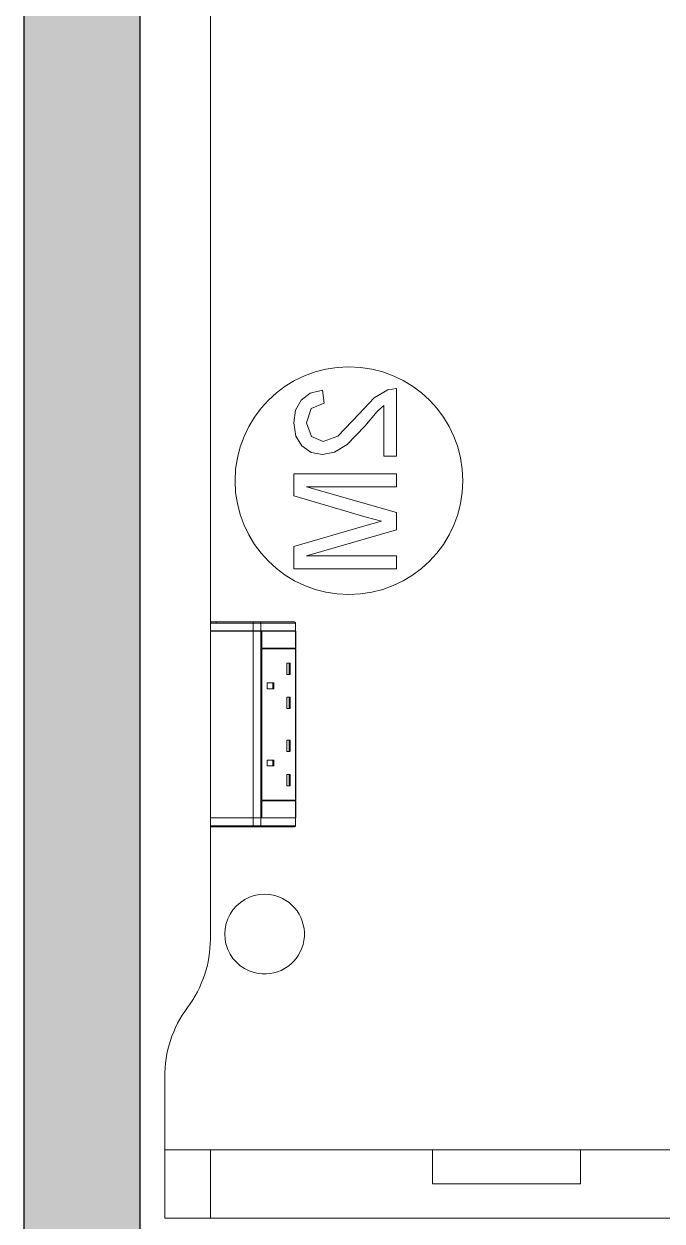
# Model space of a CAD drawing. Header units: millimetres. Extents: x 79795 to 317870, y -36033 to 97293.
# Drawn here: x 164871 to 165431, y 32615 to 33667 of the extents above; entities that cross this region are included whole.
import ezdxf

# ---------------------------------------------------------------- set-up
doc = ezdxf.new("R2010")
doc.units = ezdxf.units.MM
doc.header["$MEASUREMENT"] = 0
for name, color, linetype, lineweight in [('CSM-STL-XX-ZZ-M3-A-XXXX-00001_detached _19_04_21__rvt-1-Level 4$0$A-WALL-PATT', 7, 'CONTINUOUS', 9), ('CSM-STL-XX-ZZ-M3-A-XXXX-00001_detached _19_04_21__rvt-1-Level 4$0$I-WALL', 7, 'CONTINUOUS', 9), ('I-FURN', 8, 'CONTINUOUS', 9)]:
    doc.layers.add(name, color=color, linetype=linetype, lineweight=lineweight)

msp = doc.modelspace()

# ---------------------------------------------------------------- hatches: boundary and pattern name
at = {"layer": 'CSM-STL-XX-ZZ-M3-A-XXXX-00001_detached _19_04_21__rvt-1-Level 4$0$A-WALL-PATT'}
msp.add_hatch(color=256, dxfattribs=at).paths.add_polyline_path([(164870.8, 29859.3), (164972.8, 29859.3), (164972.8, 34245.3), (164870.8, 34245.3), (164870.8, 30532)], flags=0)

# ---------------------------------------------------------------- linework, layer by layer
at = {"layer": 'CSM-STL-XX-ZZ-M3-A-XXXX-00001_detached _19_04_21__rvt-1-Level 4$0$I-WALL', "lineweight": 30}
for p, q in [((164870.8, 34245.3), (164870.8, 29859.3)), ((164972.8, 29859.3), (164972.8, 34245.3))]:
    msp.add_line(p, q, dxfattribs=at)
at = {"layer": 'I-FURN'}
for p, q in [((165034.5, 33972.7), (165034.5, 33140.4)), ((165034.5, 33140.4), (165034.5, 33972.7)), ((165122.2, 33342.2), (165114.2, 33336.2)), ((165133.1, 33344.9), (165122.2, 33342.2)), ((165134.5, 33333.6), (165133.1, 33344.9)), ((165178.3, 33338.2), (165165.2, 33324.1)), ((165190.3, 33345.1), (165178.3, 33338.2)), ((165198.1, 33346.3), (165190.3, 33345.1)), ((165198.1, 33287), (165198.1, 33346.3)), ((165109.3, 33327.4), (165107.7, 33316.1)), ((165114.2, 33336.2), (165109.3, 33327.4)), ((165119, 33316.3), (165123.1, 33328.8)), ((165123.1, 33328.8), (165134.5, 33333.6)), ((165181, 33326.3), (165186.8, 33331.4)), ((165186.8, 33331.4), (165186.8, 33287)), ((165107.7, 33316.1), (165109.5, 33304.6)), ((165123.2, 33304.3), (165119, 33316.3)), ((165165.2, 33324.1), (165146.3, 33304.6)), ((165170.1, 33313.3), (165181, 33326.3)), ((165154.7, 33297.1), (165170.1, 33313.3)), ((165109.5, 33304.6), (165114.9, 33295.9)), ((165114.9, 33295.9), (165123, 33290.3)), ((165133.5, 33299.7), (165123.2, 33304.3)), ((165146.3, 33304.6), (165133.5, 33299.7)), ((165143.6, 33290.4), (165154.7, 33297.1)), ((165123, 33290.3), (165132.9, 33288.4)), ((165132.9, 33288.4), (165143.6, 33290.4)), ((165186.8, 33287), (165198.1, 33287)), ((165198.1, 33271.4), (165107.7, 33271.4)), ((165107.7, 33271.4), (165107.7, 33252)), ((165198.1, 33260.1), (165198.1, 33271.4)), ((165198.1, 33237.4), (165119, 33260.1)), ((165119, 33260.1), (165198.1, 33260.1)), ((165107.7, 33252), (165171.4, 33233.5)), ((165171.4, 33233.5), (165184.7, 33229.8)), ((165198.1, 33222.1), (165198.1, 33237.4)), ((165170.3, 33225.7), (165107.7, 33207.5)), ((165119, 33199.4), (165198.1, 33222.1)), ((165184.7, 33229.8), (165170.3, 33225.7)), ((165107.7, 33207.5), (165107.7, 33188.1)), ((165198.1, 33199.4), (165119, 33199.4)), ((165198.1, 33188.1), (165198.1, 33199.4)), ((165107.7, 33188.1), (165198.1, 33188.1)), ((165034.5, 33140.4), (165034.5, 33133.4)), ((165034.5, 33140.4), (165072, 33140.4)), ((165034.5, 33140.4), (165034.5, 33133.4)), ((165035.5, 33141.4), (165035.5, 33141.4)), ((165072.5, 33141.4), (165035.5, 33141.4)), ((165035.5, 33141.4), (165039.5, 33141.4)), ((165039.5, 33140.4), (165039.5, 33141.4)), ((165039.5, 33141.4), (165078.1, 33141.4)), ((165072, 33140.4), (165078.9, 33140.4)), ((165072, 33140.4), (165072, 33133.4)), ((165078.1, 33141.4), (165072.5, 33141.4)), ((165108.3, 33141.4), (165078.1, 33141.4)), ((165108.3, 33141.4), (165078.1, 33141.4)), ((165078.9, 33140.4), (165109.2, 33140.4)), ((165078.9, 33140.4), (165078.9, 33133.4)), ((165109, 33141.1), (165109, 33141.1)), ((165109.2, 33140.4), (165109.3, 33140.4)), ((165109.2, 33140.4), (165109.2, 33133.4)), ((165109.3, 33133.4), (165109.3, 33140.4)), ((165109.3, 33133.4), (165109.3, 33140.4)), ((165109.3, 33133.4), (165109.3, 33140.4)), ((165034.5, 33133.4), (165072, 33133.4)), ((165034.5, 33133.2), (165034.5, 32969.3)), ((165034.5, 32969.3), (165034.5, 33133.2)), ((165072, 33133.2), (165034.5, 33133.2)), ((165072, 33133.4), (165078.9, 33133.4)), ((165072, 32969.3), (165072, 33133.2)), ((165078.9, 33133.2), (165072, 33133.2)), ((165079.7, 33133.3), (165077.3, 33133.3)), ((165078.9, 33133.4), (165109.2, 33133.4)), ((165078.9, 32969.3), (165078.9, 33133.2)), ((165078.9, 33133.2), (165079.5, 33133.2)), ((165079.5, 33133.2), (165079.5, 33118.3)), ((165079.7, 33118.3), (165079.7, 33133.3)), ((165079.7, 33133.3), (165109.5, 33133.3)), ((165109.2, 33133.4), (165109.3, 33133.4)), ((165109.3, 32969.3), (165109.3, 33133.2)), ((165109.5, 33133.3), (165109.5, 33118.3)), ((165079.5, 33117.8), (165079.5, 32984.8)), ((165109.5, 33118.3), (165079.7, 33118.3)), ((165079.7, 32984.8), (165079.7, 33117.8)), ((165109.5, 33117.8), (165079.7, 33117.8)), ((165109.2, 33118.3), (165109.2, 33117.8)), ((165109.5, 33117.8), (165109.5, 32984.8)), ((165104.5, 33105.2), (165101.6, 33105.2)), ((165101.6, 33095.2), (165101.6, 33105.2)), ((165103.8, 33095.2), (165103.8, 33105.2)), ((165104.5, 33095.2), (165104.5, 33105.2)), ((165090.2, 33087.7), (165084.4, 33087.7)), ((165084.4, 33082.7), (165084.4, 33087.7)), ((165089.4, 33082.7), (165089.4, 33087.7)), ((165090.2, 33082.7), (165090.2, 33087.7)), ((165104.5, 33095.2), (165101.6, 33095.2)), ((165090.2, 33082.7), (165084.4, 33082.7)), ((165104.5, 33075.2), (165101.6, 33075.2)), ((165101.6, 33065.2), (165101.6, 33075.2)), ((165103.8, 33065.2), (165103.8, 33075.2)), ((165104.5, 33065.2), (165104.5, 33075.2)), ((165104.5, 33065.2), (165101.6, 33065.2)), ((165104.5, 33037.4), (165101.6, 33037.4)), ((165101.6, 33027.4), (165101.6, 33037.4)), ((165103.8, 33027.4), (165103.8, 33037.4)), ((165104.5, 33027.4), (165104.5, 33037.4)), ((165104.5, 33027.4), (165101.6, 33027.4)), ((165084.4, 33019.9), (165084.4, 33014.9)), ((165090.2, 33019.9), (165084.4, 33019.9)), ((165084.4, 33014.9), (165090.2, 33014.9)), ((165089.4, 33014.9), (165089.4, 33019.9)), ((165090.2, 33014.9), (165090.2, 33019.9)), ((165104.5, 33007.4), (165101.6, 33007.4)), ((165101.6, 32997.4), (165101.6, 33007.4)), ((165103.8, 32997.4), (165103.8, 33007.4)), ((165104.5, 32997.4), (165104.5, 33007.4)), ((165104.5, 32997.4), (165101.6, 32997.4)), ((165079.5, 32984.3), (165079.5, 32969.3)), ((165109.5, 32984.8), (165079.7, 32984.8)), ((165079.7, 32969.3), (165079.7, 32984.3)), ((165079.7, 32984.3), (165109.5, 32984.3)), ((165109.2, 32984.8), (165109.2, 32984.3)), ((165109.5, 32984.3), (165109.5, 32969.3)), ((165034.5, 32969.3), (165072, 32969.3)), ((165034.5, 32969.2), (165034.5, 32962.2)), ((165034.5, 32962.2), (165034.5, 32969.2)), ((165072, 32969.2), (165034.5, 32969.2)), ((165072, 32969.3), (165078.9, 32969.3)), ((165072, 32962.2), (165072, 32969.2)), ((165078.9, 32969.2), (165072, 32969.2)), ((165079.5, 32969.3), (165078.9, 32969.3)), ((165078.9, 32962.2), (165078.9, 32969.2)), ((165109.2, 32969.2), (165078.9, 32969.2)), ((165109.5, 32969.3), (165079.7, 32969.3)), ((165109.2, 32962.2), (165109.2, 32969.2)), ((165109.3, 32969.2), (165109.2, 32969.2)), ((165109.3, 32962.2), (165109.3, 32969.2)), ((165109.3, 32962.2), (165109.3, 32969.2)), ((165109.3, 32969.2), (165109.3, 32962.2)), ((165034.5, 32962.2), (165034.5, 32862.7)), ((165034.5, 32862.7), (165034.5, 32962.2)), ((165072, 32962.2), (165034.5, 32962.2)), ((165039.5, 32961.2), (165035.5, 32961.2)), ((165035.5, 32961.2), (165072.5, 32961.2)), ((165039.5, 32961.2), (165039.5, 32962.2)), ((165078.1, 32961.2), (165039.5, 32961.2)), ((165078.9, 32962.2), (165072, 32962.2)), ((165072.5, 32961.2), (165078.1, 32961.2)), ((165078.1, 32961.2), (165108.3, 32961.2)), ((165078.1, 32961.2), (165108.3, 32961.2)), ((165109.2, 32962.2), (165078.9, 32962.2)), ((165109, 32961.5), (165109, 32961.5)), ((165109.3, 32962.2), (165109.2, 32962.2)), ((164994.5, 32741.6), (164994.5, 32617.7)), ((164994.5, 32617.7), (164994.5, 32741.6)), ((165034.5, 32677.7), (164994.5, 32677.7)), ((164994.5, 32677.7), (165229.5, 32677.7)), ((164994.5, 32617.7), (164994.5, 32677.7)), ((164994.5, 32617.7), (164994.5, 32677.7)), ((165754.5, 32677.7), (165034.5, 32677.7)), ((165034.5, 32617.7), (165034.5, 32677.7)), ((165034.5, 32617.7), (165034.5, 32677.7)), ((165229.5, 32677.7), (165359.5, 32677.7)), ((165229.5, 32647.7), (165229.5, 32677.7)), ((165229.5, 32647.7), (165229.5, 32677.7)), ((165359.5, 32677.7), (165794.5, 32677.7)), ((165359.5, 32647.7), (165359.5, 32677.7)), ((165359.5, 32677.7), (165359.5, 32647.7)), ((165359.5, 32647.7), (165229.5, 32647.7)), ((165229.5, 32647.7), (165359.5, 32647.7)), ((165794.5, 32617.7), (164994.5, 32617.7)), ((164994.5, 32617.7), (165034.5, 32617.7)), ((164994.5, 32617.7), (165794.5, 32617.7)), ((165794.5, 32617.7), (164994.5, 32617.7)), ((165034.5, 32617.7), (165754.5, 32617.7))]:
    msp.add_line(p, q, dxfattribs=at)
at = {"layer": 'I-FURN', "flags": 128}
for points in [[(165034.5, 33140.4), (165034.5, 33140.4), (165034.5, 33140.4), (165034.5, 33140.5), (165034.5, 33140.5), (165034.5, 33140.6), (165034.5, 33140.6), (165034.5, 33140.6), (165034.5, 33140.7), (165034.6, 33140.7), (165034.6, 33140.7), (165034.6, 33140.8), (165034.6, 33140.8), (165034.6, 33140.9), (165034.6, 33140.9), (165034.7, 33140.9), (165034.7, 33141), (165034.7, 33141), (165034.7, 33141), (165034.8, 33141), (165034.8, 33141.1), (165034.8, 33141.1), (165034.9, 33141.1), (165034.9, 33141.2), (165034.9, 33141.2), (165035, 33141.2), (165035, 33141.2), (165035, 33141.2), (165035.1, 33141.3), (165035.1, 33141.3), (165035.1, 33141.3), (165035.2, 33141.3), (165035.2, 33141.3), (165035.2, 33141.3), (165035.3, 33141.3), (165035.3, 33141.3), (165035.4, 33141.4), (165035.4, 33141.4), (165035.4, 33141.4), (165035.5, 33141.4), (165035.5, 33141.4)], [(165072.5, 33141.4), (165069.7, 33141.4), (165067, 33141.4), (165064.4, 33141.4), (165061.9, 33141.4), (165059.5, 33141.4), (165057.2, 33141.4), (165054.9, 33141.4), (165052.8, 33141.4), (165050.8, 33141.4), (165048.9, 33141.4), (165047.1, 33141.4), (165045.4, 33141.4), (165043.9, 33141.4), (165042.4, 33141.4), (165041.1, 33141.4), (165040, 33141.4), (165038.9, 33141.4), (165038, 33141.4), (165037.2, 33141.4), (165036.6, 33141.4), (165036.1, 33141.4), (165035.7, 33141.4), (165035.5, 33141.4)], [(165035.5, 33141.4), (165035.5, 33141.4), (165035.5, 33141.4), (165035.5, 33141.4), (165035.5, 33141.4), (165035.6, 33141.4), (165035.6, 33141.4), (165035.6, 33141.4), (165035.7, 33141.4), (165035.8, 33141.4), (165035.8, 33141.4), (165035.9, 33141.4), (165035.9, 33141.4), (165036, 33141.4), (165036.1, 33141.4), (165036.2, 33141.4), (165036.3, 33141.4), (165036.4, 33141.4), (165036.5, 33141.4), (165036.6, 33141.4), (165036.7, 33141.4), (165036.8, 33141.4), (165036.9, 33141.4), (165037.1, 33141.4), (165037.2, 33141.4), (165037.3, 33141.4), (165037.5, 33141.4), (165037.6, 33141.4), (165037.8, 33141.4), (165037.9, 33141.4), (165038, 33141.4), (165038.2, 33141.4), (165038.3, 33141.4), (165038.5, 33141.4), (165038.7, 33141.4), (165038.8, 33141.4), (165039, 33141.4), (165039.1, 33141.4), (165039.3, 33141.4), (165039.5, 33141.4), (165039.5, 33141.4)], [(165078.1, 33141.4), (165078, 33141.4), (165077.9, 33141.4), (165077.8, 33141.4), (165077.7, 33141.4), (165077.5, 33141.4), (165077.4, 33141.4), (165077.3, 33141.4), (165077.2, 33141.4), (165077, 33141.4), (165076.9, 33141.4), (165076.8, 33141.4), (165076.6, 33141.4), (165076.5, 33141.4), (165076.3, 33141.4), (165076.2, 33141.4), (165076, 33141.4), (165075.9, 33141.4), (165075.7, 33141.4), (165075.6, 33141.4), (165075.4, 33141.4), (165075.3, 33141.4), (165075.1, 33141.4), (165074.9, 33141.4), (165074.8, 33141.4), (165074.6, 33141.4), (165074.5, 33141.4), (165074.3, 33141.4), (165074.1, 33141.4), (165074, 33141.4), (165073.8, 33141.4), (165073.7, 33141.4), (165073.5, 33141.4), (165073.4, 33141.4), (165073.2, 33141.4), (165073.1, 33141.4), (165072.9, 33141.4), (165072.8, 33141.4), (165072.7, 33141.4), (165072.5, 33141.4)], [(165109.2, 33140.9), (165109.2, 33140.8), (165109.2, 33140.8), (165109.3, 33140.8), (165109.3, 33140.7), (165109.3, 33140.7), (165109.3, 33140.6), (165109.3, 33140.6), (165109.3, 33140.6), (165109.3, 33140.5), (165109.3, 33140.5), (165109.3, 33140.5), (165109.3, 33140.4), (165109.3, 33140.4), (165109.3, 33140.4)], [(165035.5, 32961.2), (165035.5, 32961.2), (165035.4, 32961.2), (165035.4, 32961.2), (165035.3, 32961.3), (165035.3, 32961.3), (165035.3, 32961.3), (165035.2, 32961.3), (165035.2, 32961.3), (165035.1, 32961.3), (165035.1, 32961.3), (165035.1, 32961.3), (165035, 32961.4), (165035, 32961.4), (165035, 32961.4), (165034.9, 32961.4), (165034.9, 32961.4), (165034.9, 32961.5), (165034.8, 32961.5), (165034.8, 32961.5), (165034.8, 32961.5), (165034.7, 32961.6), (165034.7, 32961.6), (165034.7, 32961.6), (165034.7, 32961.7), (165034.7, 32961.7), (165034.6, 32961.7), (165034.6, 32961.8), (165034.6, 32961.8), (165034.6, 32961.8), (165034.6, 32961.9), (165034.5, 32961.9), (165034.5, 32962), (165034.5, 32962), (165034.5, 32962), (165034.5, 32962.1), (165034.5, 32962.1), (165034.5, 32962.1), (165034.5, 32962.2), (165034.5, 32962.2), (165034.5, 32962.2)], [(165039.5, 32961.2), (165039.3, 32961.2), (165039.2, 32961.2), (165039, 32961.2), (165038.9, 32961.2), (165038.7, 32961.2), (165038.5, 32961.2), (165038.4, 32961.2), (165038.2, 32961.2), (165038.1, 32961.2), (165037.9, 32961.2), (165037.8, 32961.2), (165037.6, 32961.2), (165037.5, 32961.2), (165037.4, 32961.2), (165037.2, 32961.2), (165037.1, 32961.2), (165037, 32961.2), (165036.9, 32961.2), (165036.7, 32961.2), (165036.6, 32961.2), (165036.5, 32961.2), (165036.4, 32961.2), (165036.3, 32961.2), (165036.2, 32961.2), (165036.1, 32961.2), (165036, 32961.2), (165036, 32961.2), (165035.9, 32961.2), (165035.8, 32961.2), (165035.8, 32961.2), (165035.7, 32961.2), (165035.7, 32961.2), (165035.6, 32961.2), (165035.6, 32961.2), (165035.6, 32961.2), (165035.5, 32961.2), (165035.5, 32961.2), (165035.5, 32961.2), (165035.5, 32961.2)], [(165035.5, 32961.2), (165035.5, 32961.2), (165035.5, 32961.2)], [(165035.5, 32961.2), (165035.8, 32961.2), (165036.2, 32961.2), (165036.7, 32961.2), (165037.4, 32961.2), (165038.2, 32961.2), (165039.2, 32961.2), (165040.3, 32961.2), (165041.5, 32961.2), (165042.8, 32961.2), (165044.3, 32961.2), (165045.9, 32961.2), (165047.6, 32961.2), (165049.4, 32961.2), (165051.3, 32961.2), (165053.4, 32961.2), (165055.5, 32961.2), (165057.8, 32961.2), (165060.1, 32961.2), (165062.6, 32961.2), (165065.1, 32961.2), (165067.8, 32961.2), (165070.5, 32961.2), (165072.5, 32961.2)], [(165072.5, 32961.2), (165072.7, 32961.2), (165072.8, 32961.2), (165072.9, 32961.2), (165073.1, 32961.2), (165073.2, 32961.2), (165073.4, 32961.2), (165073.5, 32961.2), (165073.7, 32961.2), (165073.8, 32961.2), (165074, 32961.2), (165074.1, 32961.2), (165074.3, 32961.2), (165074.5, 32961.2), (165074.6, 32961.2), (165074.8, 32961.2), (165074.9, 32961.2), (165075.1, 32961.2), (165075.3, 32961.2), (165075.4, 32961.2), (165075.6, 32961.2), (165075.7, 32961.2), (165075.9, 32961.2), (165076, 32961.2), (165076.2, 32961.2), (165076.3, 32961.2), (165076.5, 32961.2), (165076.6, 32961.2), (165076.8, 32961.2), (165076.9, 32961.2), (165077, 32961.2), (165077.2, 32961.2), (165077.3, 32961.2), (165077.4, 32961.2), (165077.5, 32961.2), (165077.7, 32961.2), (165077.8, 32961.2), (165077.9, 32961.2), (165078, 32961.2), (165078.1, 32961.2)], [(165109.3, 32962.2), (165109.3, 32962.2), (165109.3, 32962.2), (165109.3, 32962.1), (165109.3, 32962.1), (165109.3, 32962), (165109.3, 32962), (165109.3, 32962), (165109.3, 32961.9), (165109.3, 32961.9), (165109.3, 32961.8), (165109.2, 32961.8), (165109.2, 32961.8), (165109.2, 32961.7)]]:
    msp.add_lwpolyline(points, dxfattribs=at)
at = {"layer": 'I-FURN'}
for centre, radius, start, end in [((165156.2, 33265.4), 100, 90, 270), ((165156.2, 33265.4), 100, 270, 90), ((165082.1, 32867.1), 35, 75, 194.7004), ((165082.1, 32867.1), 35, 255, 75), ((164934.5, 32862.7), 100, 323.1301, 0), ((164934.5, 32862.7), 100, 323.1301, 0), ((165082.1, 32867.1), 35, 195, 255), ((165094.5, 32742.6), 100, 143.1301, 180.6256), ((165094.5, 32742.6), 100, 143.1301, 180.6256)]:
    msp.add_arc(centre, radius, start, end, dxfattribs=at)
for centre, major_axis, ratio, start_param, end_param in [((165035.5, 33140.4), (0, 1), 0.998113, 0, 1.570796), ((165072.5, 33140.4), (0, 1), 0.56467, 0, 1.570796), ((165078.1, 33140.4), (0, 1), 0.819152, 4.712389, 6.283185), ((165108.3, 33140.4), (0, 1), 0.819152, 4.712389, 6.283185), ((165035.5, 32962.2), (0, 1), 0.998113, 1.570796, 3.141593), ((165072.5, 32962.2), (0, 1), 0.56467, 1.570796, 3.141593), ((165078.1, 32962.2), (0, 1), 0.819152, 3.141593, 4.712389), ((165108.3, 32962.2), (0, -1), 0.819152, 0, 1.570796)]:
    msp.add_ellipse(centre, major_axis=major_axis, ratio=ratio, start_param=start_param, end_param=end_param, dxfattribs=at)

doc.saveas('drawing.dxf')
